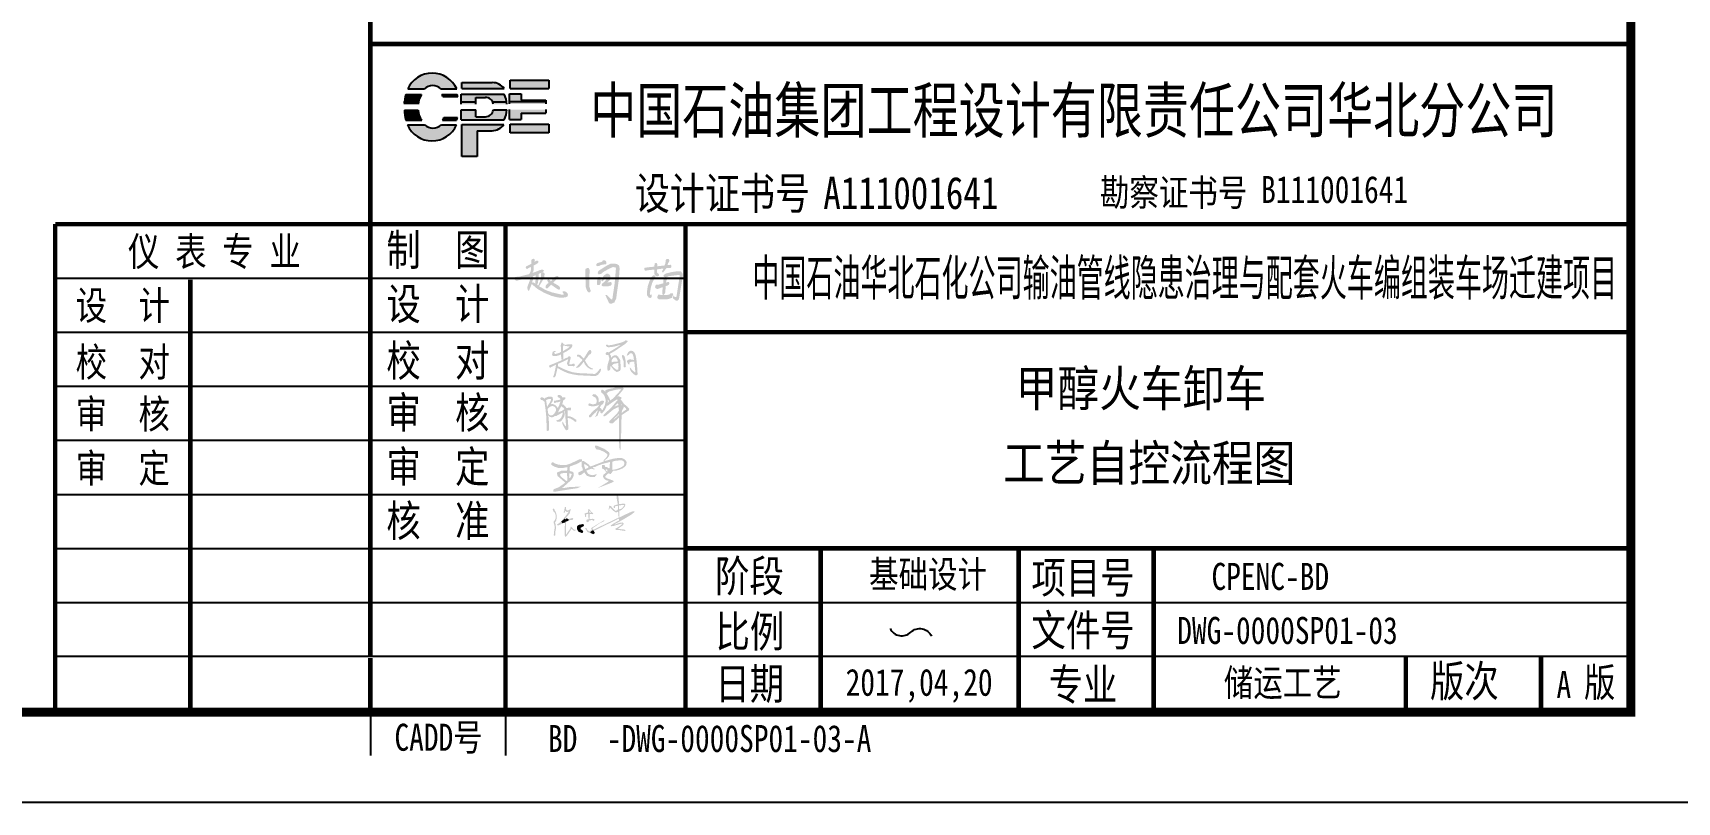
# Model space of a CAD drawing. Header units: millimetres. Extents: x 36820 to 41163, y -3485 to -2358.
# Drawn here: x 39245.6 to 39428.2, y -3068.8 to -2983.4 of the extents above; entities that cross this region are included whole.
import ezdxf
from ezdxf.enums import TextEntityAlignment as Align

# ---------------------------------------------------------------- set-up
doc = ezdxf.new("R2010")
doc.units = ezdxf.units.MM
doc.header["$LTSCALE"] = 6
for name, color, linetype in [('a1', 7, 'Continuous'), ('bc', 7, 'Continuous'), ('BDWG', 7, 'Continuous'), ('PUB_TITLE', 4, 'Continuous')]:
    doc.layers.add(name, color=color, linetype=linetype)
doc.styles.add('HZTXT', font='', dxfattribs={"width": 0.8})
doc.styles.add('ST', font='')
doc.styles.get('HZTXT').set_extended_font_data('NSimSun')
doc.styles.get('ST').set_extended_font_data('SimSun')

msp = doc.modelspace()

# ---------------------------------------------------------------- hatches: boundary and pattern name
for points in [[(39291.032, -2990.251, -0.0549609), (39291.143, -2990.51), (39292.787, -2990.51, 0.0224894), (39292.71, -2990.251)], [(39291.255, -2992.799, -0.059964), (39291.113, -2993.095), (39292.667, -2993.095, 0.0258545), (39292.746, -2992.799)]]:
    msp.add_hatch(color=7).paths.add_polyline_path(points)
h = msp.add_hatch(color=256)
h.dxf.hatch_style = 1
h.paths.add_polyline_path([(39301.216, -3009.706), (39301.209, -3009.351), (39301.222, -3009.25), (39301.675, -3008.997), (39301.738, -3008.89), (39301.738, -3008.773), (39301.656, -3008.714), (39301.548, -3008.705), (39301.295, -3008.836), (39301.353, -3008.656), (39301.315, -3008.555), (39301.183, -3008.493), (39301.007, -3008.563), (39300.952, -3008.681), (39300.952, -3009.072), (39300.704, -3009.194), (39300.356, -3009.369), (39300.344, -3009.457), (39300.369, -3009.563), (39300.436, -3009.602), (39300.515, -3009.634), (39300.547, -3009.607), (39300.547, -3009.574), (39300.939, -3009.399), (39300.896, -3009.9), (39300.804, -3010.056), (39300.718, -3010.203), (39299.975, -3010.388), (39299.645, -3010.47), (39299.176, -3010.518), (39299.072, -3010.654), (39299.072, -3010.758), (39299.156, -3010.842), (39299.253, -3010.91), (39299.422, -3010.91), (39300.91, -3010.523), (39300.91, -3010.584), (39300.813, -3010.841), (39300.543, -3011.559), (39300.518, -3011.7), (39300.552, -3011.945), (39300.617, -3012.029), (39300.67, -3012.029), (39300.735, -3011.987), (39300.998, -3011.302), (39301.068, -3011.357), (39301.633, -3011.839), (39302.392, -3012.273), (39303.188, -3012.607), (39303.886, -3012.788), (39304.395, -3012.823), (39304.809, -3012.766), (39304.992, -3012.654), (39305.032, -3012.499), (39304.974, -3012.312), (39304.805, -3012.16), (39304.622, -3012.104), (39304.448, -3012.104), (39304.448, -3012.238), (39304.554, -3012.396), (39304.554, -3012.474), (39304.319, -3012.474), (39303.269, -3012.233), (39302.55, -3011.964), (39301.916, -3011.599), (39301.826, -3011.547), (39302.308, -3010.754), (39302.409, -3010.512), (39302.431, -3010.21), (39302.413, -3010.071), (39302.294, -3010.012), (39302.13, -3010.012), (39302.051, -3010.101), (39302.047, -3010.305), (39301.995, -3010.784), (39301.898, -3011.094), (39301.731, -3011.455), (39301.62, -3011.403), (39301.7, -3011.123), (39301.733, -3010.856), (39301.763, -3010.556), (39301.763, -3010.185), (39302.297, -3009.92), (39302.355, -3009.843), (39302.312, -3009.75), (39302.231, -3009.711), (39302.119, -3009.711), (39301.953, -3009.742), (39301.176, -3010.043), (39301.071, -3010.092), (39301.188, -3009.91)])
h.paths.add_polyline_path([(39301.428, -3010.337), (39301.428, -3010.846), (39301.391, -3011.253), (39301.213, -3011.134), (39301.136, -3011.122), (39301.025, -3011.136), (39301.219, -3010.624), (39301.188, -3010.52), (39301.103, -3010.462), (39301.16, -3010.43)], flags=16)
h.paths.add_polyline_path([(39303.755, -3010.771), (39303.834, -3010.753), (39303.916, -3010.738), (39303.991, -3010.648), (39303.991, -3010.533), (39303.942, -3010.43), (39303.787, -3010.412), (39303.66, -3010.46), (39303.485, -3010.565), (39303.14, -3010.996), (39303.035, -3010.885), (39302.948, -3010.818), (39302.878, -3010.747), (39302.801, -3010.769), (39302.74, -3010.89), (39302.785, -3011.039), (39302.879, -3011.165), (39302.614, -3011.393), (39302.536, -3011.57), (39302.536, -3011.703), (39302.638, -3011.785), (39302.715, -3011.785), (39302.795, -3011.749), (39302.884, -3011.657), (39303.148, -3011.37), (39303.86, -3011.865), (39304.007, -3011.936), (39304.141, -3011.869), (39304.149, -3011.686), (39304.007, -3011.504), (39303.397, -3011.145)], flags=17)
h.paths.add_polyline_path([(39307.427, -3009.719), (39307.364, -3009.569), (39307.258, -3009.508), (39307.131, -3009.545), (39307.003, -3009.601), (39306.951, -3009.729), (39306.999, -3011.64), (39307.157, -3012.052), (39307.308, -3012.213), (39307.458, -3012.213), (39307.566, -3012.081), (39307.568, -3012.005), (39307.507, -3011.906), (39307.405, -3011.593)])
h.paths.add_polyline_path([(39309.308, -3008.89), (39309.238, -3008.735), (39309.099, -3008.658), (39308.894, -3008.654), (39308.839, -3008.819), (39308.307, -3008.974), (39308.171, -3009.091), (39308.167, -3009.238), (39308.296, -3009.321), (39308.508, -3009.28), (39308.759, -3009.17), (39309.084, -3009.114), (39309.234, -3009.114), (39309.308, -3009.013)])
h.paths.add_polyline_path([(39309.696, -3009.548), (39310.034, -3009.415), (39310.307, -3009.457), (39310.358, -3009.57), (39310.213, -3011.251), (39309.957, -3012.978), (39309.862, -3013.017), (39309.747, -3012.925), (39309.367, -3012.52), (39309.184, -3012.52), (39309.59, -3013.41), (39309.721, -3013.495), (39309.858, -3013.495), (39310.189, -3013.338), (39310.382, -3012.924), (39310.684, -3010.782), (39310.768, -3009.563), (39310.702, -3009.239), (39310.49, -3009.095), (39310.194, -3009.021), (39309.787, -3009.021), (39309.283, -3009.289), (39308.451, -3009.82), (39308.359, -3009.964), (39308.335, -3010.093), (39308.418, -3010.205), (39308.564, -3010.205), (39308.728, -3010.155), (39308.956, -3009.959)])
h.paths.add_polyline_path([(39308.648, -3010.942), (39308.648, -3010.552), (39308.553, -3010.505), (39308.404, -3010.527), (39308.307, -3010.619), (39308.257, -3011.035), (39308.242, -3011.281), (39308.293, -3011.414), (39308.417, -3011.417), (39308.555, -3011.394), (39308.647, -3011.217), (39308.657, -3011.104), (39308.664, -3011.037), (39308.73, -3010.957), (39308.715, -3010.954)])
h.paths.add_polyline_path([(39309.738, -3010.432), (39309.67, -3010.278), (39309.499, -3010.157), (39309.312, -3010.157), (39309.136, -3010.273), (39308.985, -3010.391), (39308.819, -3010.697), (39308.77, -3010.787), (39308.762, -3010.893), (39308.73, -3010.957), (39308.898, -3010.989), (39309.282, -3010.558), (39309.402, -3010.532), (39309.419, -3010.61), (39309.389, -3010.669), (39309.076, -3011.064), (39308.856, -3011.224), (39308.79, -3011.328), (39308.79, -3011.477), (39308.894, -3011.548), (39309.098, -3011.548), (39309.527, -3011.548), (39309.802, -3011.46), (39309.89, -3011.323), (39309.89, -3011.158), (39309.818, -3011.086), (39309.697, -3011.086), (39309.384, -3011.141), (39309.626, -3010.911), (39309.738, -3010.804)], flags=17)
h.paths.add_polyline_path([(39316.466, -3009.497), (39316.512, -3009.384), (39316.512, -3009.239), (39316.416, -3009.148), (39316.344, -3009.181), (39316.082, -3009.181), (39316.154, -3008.986), (39316.256, -3008.826), (39316.291, -3008.67), (39316.215, -3008.537), (39315.96, -3008.537), (39315.878, -3008.69), (39315.852, -3009.006), (39315.746, -3009.241), (39314.94, -3009.333), (39314.94, -3009.068), (39314.848, -3008.955), (39314.766, -3008.955), (39314.673, -3009.016), (39314.603, -3009.375), (39313.956, -3009.437), (39313.515, -3009.509), (39313.513, -3009.692), (39313.597, -3009.826), (39313.706, -3009.826), (39313.779, -3009.784), (39314.615, -3009.692), (39314.621, -3009.748), (39314.621, -3010.173), (39314.724, -3010.342), (39314.881, -3010.448), (39315.011, -3010.448), (39315.117, -3010.381), (39315.149, -3010.243), (39315.09, -3010.161), (39314.968, -3010.086), (39314.917, -3010.001), (39314.912, -3009.669), (39315.645, -3009.576), (39315.476, -3009.896), (39315.53, -3010.012), (39315.589, -3010.016), (39315.666, -3009.92), (39315.799, -3009.753), (39315.976, -3009.532), (39316.371, -3009.532)])
h.paths.add_polyline_path([(39314.603, -3010.75), (39314.742, -3010.515), (39314.705, -3010.363), (39314.599, -3010.334), (39314.486, -3010.334), (39314.281, -3010.561), (39314.057, -3011.041), (39313.883, -3011.582), (39313.795, -3012.235), (39313.827, -3012.576), (39314.001, -3012.793), (39314.126, -3012.838), (39314.224, -3012.838), (39314.301, -3012.769), (39314.335, -3012.636), (39314.335, -3012.521), (39314.284, -3012.444), (39314.203, -3012.511), (39314.14, -3012.481), (39314.121, -3012.393), (39314.232, -3011.696), (39314.391, -3011.166)])
h.paths.add_polyline_path([(39316.24, -3011.367), (39316.287, -3011.229), (39316.256, -3011.098), (39316.165, -3011.059), (39315.919, -3011.149), (39315.951, -3010.932), (39316.018, -3010.841), (39315.984, -3010.77), (39315.88, -3010.706), (39315.658, -3010.736), (39315.614, -3010.954), (39315.614, -3011.22), (39315.127, -3011.356), (39314.843, -3011.356), (39314.758, -3011.451), (39314.703, -3011.631), (39314.753, -3011.748), (39314.911, -3011.841), (39315.019, -3011.841), (39315.176, -3011.784), (39315.558, -3011.643), (39315.506, -3012.131), (39315.518, -3012.4), (39315.575, -3012.523), (39315.473, -3012.523), (39315.276, -3012.498), (39315.047, -3012.498), (39314.974, -3012.662), (39314.974, -3012.872), (39315.139, -3013.009), (39315.578, -3013.009), (39316.067, -3012.995), (39316.477, -3012.874), (39316.599, -3012.82), (39316.634, -3012.634), (39316.677, -3012.542), (39316.678, -3012.636), (39316.682, -3012.882), (39317.009, -3013.141), (39317.193, -3013.141), (39317.358, -3012.97), (39317.774, -3010.491), (39317.785, -3010.2), (39317.595, -3009.911), (39317.183, -3009.878), (39316.571, -3009.972), (39315.926, -3010.128), (39315.687, -3010.263), (39315.625, -3010.408), (39315.722, -3010.512), (39315.872, -3010.56), (39316.022, -3010.519), (39316.186, -3010.429), (39317.325, -3010.29), (39317.424, -3010.311), (39317.439, -3010.405), (39317.083, -3012.7), (39317.002, -3012.731), (39316.788, -3012.701), (39316.692, -3012.513), (39316.723, -3012.436), (39316.685, -3012.335), (39316.532, -3012.335), (39316.394, -3012.346), (39316.268, -3012.479), (39316.007, -3012.511), (39315.66, -3012.52), (39315.688, -3012.474), (39315.75, -3012.402), (39315.848, -3012.197), (39315.878, -3011.534), (39315.963, -3011.506), (39316.105, -3011.462)])
h = msp.add_hatch(color=256)
h.dxf.hatch_style = 1
h.paths.add_polyline_path([(39304.409, -3017.808), (39304.31, -3017.82), (39304.227, -3018.108), (39304.254, -3018.498), (39304.265, -3018.823), (39304.076, -3018.934), (39303.856, -3019.012), (39303.709, -3019.051), (39303.609, -3019.078), (39303.546, -3019.044), (39303.527, -3018.913), (39303.527, -3018.868), (39303.551, -3018.842), (39303.653, -3018.794), (39303.692, -3018.776), (39303.707, -3018.756), (39303.65, -3018.738), (39303.568, -3018.736), (39303.512, -3018.743), (39303.332, -3018.83), (39303.266, -3019.106), (39303.31, -3019.239), (39303.459, -3019.304), (39303.7, -3019.302), (39304.058, -3019.207), (39304.271, -3019.114), (39304.28, -3019.615), (39304.307, -3019.678), (39304.373, -3019.688), (39304.407, -3019.688), (39304.494, -3019.652), (39304.51, -3019.601), (39304.501, -3019.494), (39304.501, -3018.974), (39304.922, -3018.749), (39305.271, -3018.514), (39305.482, -3018.285), (39305.524, -3018.054), (39305.468, -3017.998), (39305.043, -3017.998), (39304.816, -3018.054), (39304.744, -3018.054), (39304.612, -3018.015), (39304.524, -3017.943), (39304.481, -3017.844)])
h.paths.add_polyline_path([(39304.607, -3018.11), (39304.638, -3018.13), (39304.7, -3018.171), (39304.977, -3018.207), (39305.203, -3018.208), (39305.203, -3018.244), (39305.055, -3018.397), (39304.49, -3018.749), (39304.49, -3018.715), (39304.49, -3018.242), (39304.516, -3018.142), (39304.563, -3018.11)], flags=16)
h.paths.add_polyline_path([(39305.139, -3019.34), (39305.05, -3019.376), (39304.992, -3019.459), (39304.919, -3019.481), (39304.854, -3019.507), (39304.782, -3019.53), (39304.454, -3019.702), (39303.834, -3019.981), (39302.959, -3020.333), (39302.93, -3020.409), (39303.014, -3020.586), (39303.075, -3020.586), (39303.134, -3020.532), (39303.371, -3020.419), (39303.693, -3020.265), (39303.668, -3020.552), (39303.648, -3020.633), (39303.465, -3021.432), (39303.42, -3021.474), (39303.385, -3021.562), (39303.41, -3021.661), (39303.495, -3021.661), (39303.585, -3021.621), (39303.681, -3021.43), (39303.866, -3020.629), (39304.499, -3020.975), (39304.984, -3021.181), (39305.56, -3021.331), (39306.247, -3021.44), (39307.015, -3021.465), (39307.446, -3021.491), (39308.057, -3021.504), (39308.167, -3021.488), (39308.343, -3021.403), (39308.59, -3021.109), (39308.675, -3020.929), (39308.693, -3020.744), (39308.64, -3020.689), (39308.589, -3020.7), (39308.293, -3021.079), (39308.055, -3021.266), (39307.969, -3021.28), (39307.257, -3021.238), (39306.211, -3021.192), (39305.539, -3021.097), (39305.052, -3020.931), (39304.522, -3020.727), (39304.032, -3020.464), (39303.91, -3020.447), (39303.943, -3020.15), (39304.474, -3019.927), (39305.019, -3019.652), (39305.066, -3019.668), (39304.948, -3019.999), (39304.921, -3020.147), (39304.991, -3020.296), (39305.074, -3020.413), (39305.167, -3020.413), (39305.586, -3020.413), (39305.631, -3020.436), (39305.686, -3020.436), (39305.757, -3020.391), (39305.775, -3020.302), (39305.775, -3020.176), (39305.69, -3020.141), (39305.597, -3020.141), (39305.475, -3020.205), (39305.332, -3020.205), (39305.2, -3020.205), (39305.172, -3020.127), (39305.203, -3020.012), (39305.307, -3019.633), (39305.336, -3019.44), (39305.239, -3019.34)])
h.paths.add_polyline_path([(39307.417, -3018.64), (39307.321, -3018.703), (39306.788, -3019.566), (39306.527, -3019.313), (39306.396, -3019.183), (39306.167, -3019.127), (39306.085, -3019.127), (39306.041, -3019.174), (39306.037, -3019.281), (39306.1, -3019.378), (39306.135, -3019.39), (39306.171, -3019.366), (39306.235, -3019.369), (39306.649, -3019.737), (39306.037, -3020.446), (39305.936, -3020.501), (39305.909, -3020.556), (39306.002, -3020.601), (39306.225, -3020.553), (39306.631, -3020.135), (39306.776, -3019.926), (39306.923, -3020.244), (39307.209, -3020.562), (39307.515, -3020.745), (39307.57, -3020.77), (39307.794, -3020.77), (39307.817, -3020.731), (39307.76, -3020.659), (39307.641, -3020.636), (39307.405, -3020.497), (39307.233, -3020.304), (39307.026, -3019.983), (39306.926, -3019.767), (39307.209, -3019.4), (39307.38, -3019.15), (39307.538, -3019.077), (39307.637, -3018.93), (39307.637, -3018.752), (39307.535, -3018.64)])
h.paths.add_polyline_path([(39311.412, -3017.568), (39311.329, -3017.656), (39310.866, -3017.823), (39309.993, -3018.043), (39309.652, -3018.097), (39309.498, -3018.097), (39309.407, -3018.028), (39309.339, -3018.028), (39309.254, -3018.068), (39309.264, -3018.178), (39309.36, -3018.287), (39309.519, -3018.32), (39309.834, -3018.297), (39310.157, -3018.251), (39310.577, -3018.129), (39310.859, -3018.047), (39310.842, -3018.084), (39310.46, -3018.339), (39309.714, -3018.792), (39309.533, -3018.902), (39309.451, -3018.855), (39309.356, -3018.855), (39309.262, -3018.914), (39309.203, -3019.028), (39309.262, -3019.134), (39309.329, -3019.182), (39309.516, -3019.17), (39309.609, -3019.481), (39309.609, -3019.683), (39309.556, -3019.857), (39309.469, -3020.142), (39309.412, -3020.389), (39309.412, -3020.785), (39309.444, -3020.91), (39309.547, -3020.91), (39309.668, -3020.86), (39309.723, -3020.763), (39309.734, -3020.66), (39309.759, -3020.435), (39309.796, -3020.382), (39309.867, -3020.531), (39309.977, -3020.663), (39310.152, -3020.872), (39310.393, -3021.044), (39310.472, -3021.071), (39310.598, -3021.019), (39310.794, -3020.939), (39310.87, -3020.786), (39310.87, -3020.226), (39310.828, -3019.732), (39310.593, -3019.358), (39310.405, -3019.214), (39310.207, -3019.214), (39309.972, -3019.313), (39309.812, -3019.477), (39309.812, -3019.309), (39309.763, -3019.201), (39309.676, -3019.055), (39309.71, -3019.034), (39310.25, -3018.725), (39310.749, -3018.384), (39311.432, -3017.919), (39311.643, -3017.695), (39311.648, -3017.62), (39311.52, -3017.568)])
h.paths.add_polyline_path([(39310.323, -3019.44), (39310.417, -3019.533), (39310.52, -3019.687), (39310.564, -3019.84), (39310.564, -3019.911), (39310.248, -3019.911), (39310.112, -3019.927), (39309.994, -3019.962), (39309.871, -3020), (39309.875, -3019.793), (39309.922, -3019.694), (39310.082, -3019.491), (39310.252, -3019.44)], flags=16)
h.paths.add_polyline_path([(39310.621, -3020.053), (39310.646, -3020.446), (39310.616, -3020.787), (39310.584, -3020.811), (39310.465, -3020.811), (39310.366, -3020.795), (39310.066, -3020.525), (39309.941, -3020.381), (39309.918, -3020.293), (39310.012, -3020.269), (39310.093, -3020.177), (39310.226, -3020.139), (39310.416, -3020.111)], flags=16)
h.paths.add_polyline_path([(39311.119, -3019.177), (39311.052, -3019.197), (39311.009, -3019.328), (39311.132, -3019.67), (39311.199, -3019.853), (39311.225, -3020.247), (39311.201, -3020.457), (39311.241, -3020.521), (39311.289, -3020.548), (39311.377, -3020.548), (39311.438, -3020.5), (39311.459, -3020.436), (39311.438, -3019.878), (39311.401, -3019.626), (39311.302, -3019.312), (39311.209, -3019.211)], flags=17)
h.paths.add_polyline_path([(39312.05, -3018.696), (39311.93, -3018.721), (39311.719, -3018.862), (39311.622, -3019.088), (39311.554, -3019.183), (39311.572, -3019.225), (39311.626, -3019.242), (39311.742, -3019.173), (39311.83, -3019.121), (39311.859, -3019.052), (39311.915, -3019.002), (39312.032, -3018.973), (39312.142, -3019), (39312.225, -3019.094), (39312.31, -3019.379), (39312.367, -3019.754), (39312.239, -3019.702), (39312.044, -3019.679), (39311.905, -3019.663), (39311.788, -3019.692), (39311.663, -3019.762), (39311.578, -3019.871), (39311.615, -3019.987), (39311.724, -3020.189), (39311.782, -3020.234), (39311.837, -3020.234), (39311.866, -3020.209), (39311.867, -3020.16), (39311.826, -3020.055), (39311.847, -3020.023), (39312.088, -3019.926), (39312.388, -3019.926), (39312.491, -3020.804), (39312.509, -3021.129), (39312.248, -3020.928), (39312.058, -3020.723), (39311.953, -3020.582), (39311.908, -3020.582), (39311.893, -3020.611), (39311.921, -3020.764), (39312.028, -3021.008), (39312.266, -3021.253), (39312.527, -3021.44), (39312.628, -3021.44), (39312.735, -3021.37), (39312.762, -3021.276), (39312.723, -3020.635), (39312.628, -3019.604), (39312.527, -3019.146), (39312.379, -3018.86), (39312.241, -3018.755)])
h = msp.add_hatch(color=256)
h.dxf.hatch_style = 1
h.paths.add_polyline_path([(39304.362, -3025.606), (39304.459, -3025.554), (39304.459, -3025.679), (39304.395, -3025.846), (39304.297, -3026.098), (39304.131, -3026.3), (39303.846, -3026.422), (39303.725, -3026.422), (39303.725, -3026.495), (39303.806, -3026.572), (39304.005, -3026.572), (39304.188, -3026.572), (39304.305, -3026.475), (39304.46, -3026.28), (39304.614, -3026.02), (39304.675, -3025.777), (39304.652, -3025.595), (39304.605, -3025.508), (39304.584, -3025.47), (39304.629, -3025.446), (39304.691, -3025.413), (39304.711, -3025.558), (39304.738, -3025.934), (39304.766, -3026.388), (39304.805, -3026.868), (39304.804, -3027.1), (39304.792, -3027.116), (39304.774, -3027.104), (39304.717, -3027.023), (39304.632, -3026.903), (39304.527, -3026.754), (39304.478, -3026.619), (39304.43, -3026.572), (39304.413, -3026.583), (39304.395, -3026.671), (39304.418, -3026.843), (39304.48, -3027), (39304.603, -3027.208), (39304.701, -3027.373), (39304.775, -3027.498), (39304.879, -3027.54), (39304.958, -3027.512), (39305.055, -3027.44), (39305.077, -3027.319), (39305.074, -3027.181), (39305.053, -3026.907), (39305.027, -3026.555), (39304.999, -3026.171), (39305.013, -3026.169), (39305.073, -3026.169), (39305.204, -3026.208), (39305.339, -3026.248), (39305.448, -3026.321), (39305.574, -3026.404), (39305.699, -3026.488), (39305.756, -3026.559), (39305.827, -3026.604), (39305.935, -3026.577), (39305.978, -3026.494), (39305.978, -3026.391), (39305.887, -3026.332), (39305.738, -3026.234), (39305.523, -3026.094), (39305.374, -3026.041), (39305.249, -3025.996), (39305.09, -3025.981), (39304.993, -3025.981), (39304.992, -3025.946), (39304.992, -3025.851), (39304.992, -3025.665), (39304.987, -3025.5), (39304.987, -3025.439), (39304.969, -3025.36), (39304.989, -3025.345), (39305.019, -3025.337), (39305.066, -3025.335), (39305.161, -3025.335), (39305.221, -3025.335), (39305.273, -3025.348), (39305.321, -3025.327), (39305.344, -3025.275), (39305.379, -3025.193), (39305.379, -3025.092), (39305.357, -3025.027), (39305.27, -3025.027), (39305.149, -3025.027), (39305.028, -3025.049), (39304.876, -3025.076), (39304.85, -3025.041), (39304.804, -3024.981), (39304.692, -3024.832), (39304.561, -3024.716), (39304.466, -3024.653), (39304.358, -3024.68), (39304.398, -3024.608), (39304.467, -3024.414), (39304.488, -3024.331), (39304.511, -3024.246), (39304.511, -3024.185), (39304.558, -3024.168), (39304.638, -3024.14), (39304.701, -3024.099), (39304.742, -3024.028), (39304.742, -3023.969), (39304.742, -3023.917), (39304.703, -3023.878), (39304.601, -3023.878), (39304.518, -3023.878), (39304.458, -3023.898), (39304.415, -3023.913), (39304.404, -3023.88), (39304.389, -3023.837), (39304.368, -3023.777), (39304.3, -3023.725), (39304.216, -3023.66), (39304.127, -3023.612), (39304.029, -3023.612), (39303.934, -3023.629), (39303.869, -3023.688), (39303.869, -3023.763), (39303.894, -3023.837), (39303.966, -3023.88), (39304.057, -3023.935), (39304.091, -3023.969), (39304.136, -3023.993), (39304.181, -3024.04), (39304.203, -3024.088), (39304.174, -3024.117), (39304.106, -3024.15), (39303.991, -3024.172), (39303.886, -3024.193), (39303.674, -3024.235), (39303.6, -3024.254), (39303.539, -3024.248), (39303.504, -3024.245), (39303.479, -3024.259), (39303.475, -3024.278), (39303.475, -3024.301), (39303.475, -3024.33), (39303.468, -3024.355), (39303.476, -3024.413), (39303.513, -3024.482), (39303.558, -3024.508), (39303.597, -3024.5), (39303.632, -3024.477), (39303.694, -3024.453), (39303.784, -3024.44), (39303.882, -3024.423), (39303.993, -3024.414), (39304.097, -3024.364), (39304.159, -3024.335), (39304.191, -3024.347), (39304.165, -3024.416), (39304.123, -3024.531), (39304.096, -3024.642), (39304.065, -3024.733), (39304.013, -3024.839), (39303.971, -3024.944), (39303.922, -3025.023), (39303.879, -3025.093), (39303.879, -3025.066), (39303.851, -3024.993), (39303.792, -3024.899), (39303.715, -3024.821), (39303.591, -3024.735), (39303.449, -3024.67), (39303.335, -3024.63), (39303.226, -3024.63), (39303.133, -3024.644), (39303.148, -3024.617), (39303.197, -3024.529), (39303.253, -3024.426), (39303.312, -3024.319), (39303.355, -3024.219), (39303.355, -3024.127), (39303.355, -3024.044), (39303.339, -3023.988), (39303.332, -3023.926), (39303.305, -3023.872), (39303.283, -3023.83), (39303.216, -3023.825), (39303.131, -3023.818), (39303.039, -3023.81), (39302.908, -3023.799), (39302.791, -3023.829), (39302.63, -3023.892), (39302.538, -3023.933), (39302.486, -3023.981), (39302.43, -3024.017), (39302.389, -3024.044), (39302.374, -3024.03), (39302.354, -3023.971), (39302.263, -3023.926), (39302.166, -3023.877), (39302.043, -3023.899), (39301.955, -3023.99), (39301.998, -3024.133), (39302.07, -3024.193), (39302.166, -3024.178), (39302.262, -3024.247), (39302.418, -3024.359), (39302.535, -3025.174), (39302.611, -3025.93), (39302.644, -3026.589), (39302.66, -3027.423), (39302.66, -3027.561), (39302.754, -3027.617), (39302.848, -3027.617), (39302.93, -3027.473), (39302.93, -3027.323), (39302.923, -3026.686), (39302.878, -3026.189), (39302.856, -3025.896), (39302.874, -3025.897), (39302.931, -3025.973), (39303.019, -3026.039), (39303.152, -3026.083), (39303.294, -3026.1), (39303.445, -3026.048), (39303.599, -3025.929), (39303.619, -3025.96), (39303.711, -3025.96), (39303.85, -3025.885), (39304.085, -3025.757)])
h.paths.add_polyline_path([(39302.702, -3024.926), (39302.675, -3024.702), (39302.643, -3024.447), (39302.628, -3024.291), (39302.571, -3024.222), (39302.687, -3024.14), (39302.86, -3024.084), (39303.041, -3024.057), (39303.142, -3024.067), (39303.161, -3024.155), (39303.091, -3024.301), (39303.023, -3024.448), (39302.898, -3024.63), (39302.758, -3024.867), (39302.736, -3024.905)], flags=16)
h.paths.add_polyline_path([(39303.911, -3025.557), (39303.966, -3025.453), (39304.095, -3025.214), (39304.213, -3024.994), (39304.291, -3024.849), (39304.327, -3024.911), (39304.417, -3024.969), (39304.547, -3025.052), (39304.641, -3025.197), (39304.569, -3025.244), (39304.345, -3025.39), (39304.065, -3025.498)], flags=16)
h.paths.add_polyline_path([(39303.678, -3025.437), (39303.711, -3025.248), (39303.662, -3025.074), (39303.552, -3024.938), (39303.435, -3024.878), (39303.298, -3024.848), (39303.144, -3024.876), (39303.031, -3024.932), (39302.907, -3025.034), (39302.772, -3025.175), (39302.772, -3025.273), (39302.802, -3025.456), (39302.823, -3025.584), (39302.867, -3025.728), (39302.935, -3025.812), (39303.066, -3025.87), (39303.198, -3025.896), (39303.336, -3025.845), (39303.475, -3025.721), (39303.577, -3025.593)], flags=16)
h.paths.add_polyline_path([(39308.435, -3024.038), (39308.374, -3023.847), (39308.258, -3023.697), (39308.06, -3023.54), (39307.862, -3023.526), (39307.752, -3023.608), (39307.733, -3023.713), (39307.857, -3023.79), (39308.041, -3023.885), (39308.178, -3024.03), (39308.228, -3024.246), (39308.197, -3024.455), (39308.147, -3024.578), (39307.911, -3024.64), (39307.71, -3024.64), (39307.579, -3024.609), (39307.475, -3024.543), (39307.347, -3024.594), (39307.281, -3024.729), (39307.359, -3024.814), (39307.509, -3024.852), (39307.784, -3024.887), (39308.123, -3024.848), (39308.386, -3024.76), (39308.507, -3024.706), (39308.393, -3024.89), (39308.253, -3025.048), (39307.826, -3025.39), (39307.469, -3025.793), (39307.358, -3025.919), (39307.385, -3026.072), (39307.442, -3026.104), (39307.512, -3026.104), (39307.643, -3026.02), (39307.819, -3025.814), (39308.071, -3025.583), (39308.272, -3025.369), (39308.366, -3025.324), (39308.294, -3025.471), (39308.197, -3025.718), (39308.153, -3025.889), (39308.023, -3026.017), (39308.076, -3026.017), (39308.179, -3026.006), (39308.333, -3025.9), (39308.397, -3025.692), (39308.477, -3025.505), (39308.571, -3025.39), (39308.604, -3025.379), (39308.624, -3025.407), (39308.62, -3025.539), (39308.653, -3025.602), (39308.716, -3025.661), (39308.797, -3025.675), (39309, -3025.458), (39309.166, -3025.218), (39309.313, -3024.887), (39309.35, -3024.795), (39309.359, -3024.762), (39309.379, -3024.816), (39309.415, -3024.825), (39309.49, -3024.785), (39309.822, -3024.523), (39310.271, -3024.234), (39310.466, -3024.109), (39310.513, -3024.118), (39310.543, -3024.184), (39310.364, -3024.393), (39309.846, -3025.014), (39308.999, -3025.814), (39308.965, -3025.94), (39309.037, -3026.002), (39309.279, -3025.888), (39310.066, -3025.23), (39310.611, -3024.966), (39310.676, -3024.983), (39310.676, -3025.234), (39310.697, -3025.349), (39310.437, -3025.73), (39309.877, -3026.274), (39309.625, -3026.518), (39309.625, -3026.696), (39309.763, -3026.761), (39310.006, -3026.761), (39310.388, -3026.412), (39310.713, -3026.114), (39310.702, -3027.366), (39310.702, -3028.768), (39310.764, -3029.655), (39310.776, -3029.678), (39310.887, -3029.678), (39310.887, -3029.415), (39310.882, -3028.785), (39310.959, -3027.55), (39310.981, -3025.96), (39310.992, -3025.851), (39311.585, -3025.461), (39311.811, -3025.323), (39311.838, -3025.164), (39311.637, -3024.927), (39311.25, -3024.603), (39311.022, -3024.278), (39310.87, -3024.12), (39311.001, -3023.954), (39310.932, -3023.857), (39310.773, -3023.816), (39310.711, -3023.781), (39310.6, -3023.74), (39310.51, -3023.809), (39311.181, -3023.008), (39311.208, -3022.842), (39311.084, -3022.738), (39310.773, -3022.725), (39310.31, -3022.766), (39310.034, -3022.863), (39309.599, -3022.946), (39309.246, -3023.056), (39309.198, -3023.114), (39309.198, -3023.27), (39309.032, -3023.111), (39308.839, -3023.028), (39308.742, -3023.063), (39308.707, -3023.194), (39308.742, -3023.353), (39308.935, -3023.498), (39309.08, -3023.698), (39309.191, -3024.023), (39309.221, -3024.274), (39309.133, -3024.727), (39309.022, -3024.981), (39308.845, -3025.312), (39308.735, -3025.18), (39308.651, -3025.065), (39308.559, -3025.038), (39308.647, -3024.87), (39308.715, -3024.768), (39308.961, -3024.577), (39308.961, -3024.475), (39309.036, -3024.441), (39309.036, -3024.297), (39308.92, -3024.243), (39308.776, -3024.249), (39308.578, -3024.345), (39308.428, -3024.475), (39308.456, -3024.256)])
h.paths.add_polyline_path([(39309.438, -3024.127), (39309.564, -3024.249), (39309.564, -3024.333), (39309.51, -3024.422), (39309.426, -3024.476), (39309.459, -3024.354), (39309.459, -3024.237)], flags=16)
h.paths.add_polyline_path([(39309.295, -3023.428), (39309.402, -3023.432), (39309.432, -3023.398), (39309.416, -3023.34), (39309.591, -3023.236), (39309.957, -3023.141), (39310.357, -3023.038), (39310.723, -3022.98), (39310.918, -3023.003), (39310.921, -3023.043), (39310.463, -3023.545), (39310.061, -3023.986), (39309.724, -3024.234), (39309.717, -3024.199), (39309.614, -3023.948), (39309.45, -3023.644)], flags=16)
h.paths.add_polyline_path([(39310.224, -3024.906), (39310.369, -3024.695), (39310.567, -3024.537), (39310.642, -3024.72), (39310.629, -3024.783), (39310.514, -3024.783)], flags=16)
h.paths.add_polyline_path([(39310.955, -3024.624), (39311.019, -3024.694), (39311.043, -3024.761), (39311.043, -3024.809), (39311.007, -3024.769), (39310.958, -3024.714)], flags=16)
h.paths.add_polyline_path([(39310.172, -3026.232), (39310.288, -3026.127), (39310.507, -3025.929), (39310.658, -3025.758), (39310.691, -3025.788), (39310.688, -3025.83), (39310.633, -3025.911), (39310.437, -3026.079), (39310.142, -3026.332), (39310.087, -3026.332)], flags=16)
h.paths.add_polyline_path([(39311.056, -3025.322), (39311.148, -3025.16), (39311.223, -3025.03), (39311.216, -3024.921), (39311.323, -3024.966), (39311.367, -3025.012), (39311.45, -3025.098), (39311.51, -3025.19), (39311.51, -3025.243), (39311.453, -3025.28), (39311.231, -3025.423), (39311.042, -3025.586), (39310.992, -3025.586), (39310.992, -3025.496), (39311.014, -3025.459)], flags=16)
h = msp.add_hatch(color=7)
h.paths.add_polyline_path([(39305.209, -3031.628), (39305.292, -3031.541), (39305.699, -3031.391), (39306.077, -3031.252), (39306.536, -3030.983), (39306.536, -3031.048), (39306.536, -3031.287), (39306.536, -3031.577), (39306.627, -3031.689), (39306.693, -3031.971), (39306.182, -3032.218), (39306.182, -3032.322), (39306.182, -3032.448), (39306.329, -3032.544), (39306.517, -3032.464), (39306.841, -3032.214), (39306.918, -3032.314), (39307.135, -3032.595), (39307.485, -3032.714), (39307.863, -3032.714), (39308.009, -3032.714), (39308.129, -3032.569), (39308.272, -3032.395), (39308.084, -3032.448), (39307.803, -3032.526), (39307.502, -3032.474), (39307.257, -3032.348), (39307.12, -3032.142), (39307.072, -3032.024), (39307.604, -3031.807), (39307.88, -3031.876), (39308.007, -3031.876), (39308.007, -3031.807), (39307.768, -3031.729), (39307.842, -3031.633), (39308.024, -3031.633), (39308.294, -3031.477), (39308.903, -3031.26), (39309.712, -3031.056), (39309.712, -3031.144), (39309.666, -3031.361), (39309.666, -3031.507), (39309.666, -3031.681), (39309.621, -3031.777), (39309.491, -3031.716), (39309.344, -3031.62), (39309.183, -3031.62), (39309.127, -3031.469), (39309.078, -3031.383), (39308.99, -3031.383), (39308.819, -3031.383), (39308.819, -3031.482), (39308.819, -3031.633), (39308.819, -3031.755), (39308.91, -3031.855), (39309.001, -3031.855), (39309.053, -3031.907), (39309.298, -3032.205), (39309.218, -3032.271), (39308.966, -3032.478), (39308.913, -3032.686), (39309.018, -3032.885), (39309.257, -3033.081), (39309.544, -3033.145), (39309.495, -3033.25), (39308.332, -3033.96), (39309.903, -3033.348), (39310.121, -3033.228), (39310.063, -3033.123), (39309.897, -3033.064), (39309.404, -3032.89), (39309.172, -3032.759), (39309.172, -3032.642), (39309.292, -3032.519), (39309.481, -3032.325), (39309.78, -3032.392), (39309.873, -3032.266), (39310.058, -3032.012), (39310.391, -3032.012), (39310.776, -3031.908), (39311.13, -3031.747), (39311.382, -3031.548), (39311.497, -3031.404), (39311.546, -3031.119), (39311.483, -3030.93), (39311.298, -3030.757), (39311.025, -3030.622), (39310.804, -3030.622), (39310.552, -3030.622), (39310.024, -3030.702), (39309.519, -3030.841), (39309.123, -3030.95), (39309.123, -3030.871), (39309.397, -3030.637), (39309.579, -3030.409), (39309.656, -3030.18), (39309.593, -3029.981), (39309.47, -3029.892), (39309.076, -3029.607), (39308.493, -3029.353), (39308.231, -3029.239), (39308.038, -3029.239), (39308.038, -3029.393), (39308.15, -3029.643), (39308.549, -3029.718), (39309.008, -3029.912), (39309.397, -3030.18), (39309.397, -3030.359), (39309.295, -3030.548), (39308.97, -3030.874), (39309.022, -3030.97), (39308.892, -3031.04), (39307.604, -3031.535), (39307.486, -3031.535), (39307.408, -3031.439), (39307.304, -3031.311), (39306.949, -3031.066), (39306.781, -3030.95), (39306.662, -3030.95), (39306.602, -3031), (39306.602, -3030.914), (39306.602, -3030.808), (39306.532, -3030.749), (39306.329, -3030.749), (39306.179, -3030.821), (39305.394, -3031.199), (39304.859, -3031.389), (39304.614, -3031.389), (39304.243, -3031.389), (39303.927, -3031.345), (39303.574, -3031.217), (39303.388, -3031.106), (39303.29, -3031.085), (39303.196, -3031.186), (39303.196, -3031.379), (39303.479, -3031.553), (39303.966, -3031.722), (39304.474, -3031.722), (39304.911, -3031.638), (39304.985, -3031.648), (39304.932, -3032.03), (39304.6, -3032.03), (39304.292, -3032.03), (39303.819, -3032.229), (39303.819, -3032.382), (39303.875, -3032.615), (39304.705, -3033.331), (39304.705, -3033.379), (39304.011, -3033.864), (39303.486, -3034.063), (39303.406, -3034.146), (39303.406, -3034.345), (39303.672, -3034.345), (39304.778, -3034.166), (39305.31, -3034.08), (39306.028, -3033.975), (39306.504, -3033.785), (39305.181, -3033.846), (39304.516, -3033.962), (39304.288, -3033.962), (39304.512, -3033.848), (39304.925, -3033.477), (39305.436, -3033.018), (39305.601, -3032.763), (39305.675, -3032.503), (39305.675, -3032.294), (39305.528, -3032.131), (39305.321, -3032.088), (39305.209, -3031.992)])
h.paths.add_polyline_path([(39304.906, -3032.275), (39304.915, -3032.357), (39304.969, -3032.86), (39304.969, -3033.091), (39304.887, -3033.194), (39304.757, -3033.091), (39304.439, -3032.837), (39304.141, -3032.534), (39304.194, -3032.405), (39304.285, -3032.332), (39304.6, -3032.275)], flags=16)
h.paths.add_polyline_path([(39305.195, -3032.327), (39305.275, -3032.327), (39305.44, -3032.39), (39305.44, -3032.473), (39305.38, -3032.607), (39305.303, -3032.779), (39305.195, -3032.855)], flags=16)
h.paths.add_polyline_path([(39306.82, -3031.411), (39306.868, -3031.269), (39306.928, -3031.308), (39307.303, -3031.553), (39307.303, -3031.626), (39307.257, -3031.712), (39306.956, -3031.852)], flags=16)
h.paths.add_polyline_path([(39309.197, -3031.943), (39309.329, -3031.858), (39309.393, -3031.924), (39309.393, -3032.07), (39309.393, -3032.146)], flags=16)
h.paths.add_polyline_path([(39309.971, -3031.018), (39310.268, -3030.934), (39310.79, -3030.874), (39310.972, -3030.874), (39311.182, -3030.94), (39311.277, -3031.101), (39311.277, -3031.298), (39311.214, -3031.471), (39310.927, -3031.661), (39310.37, -3031.87), (39309.971, -3031.936)], flags=16)
h = msp.add_hatch(color=256)
h.paths.add_polyline_path([(39303.526, -3037.571), (39303.427, -3037.662), (39303.452, -3037.824), (39303.534, -3038.103), (39303.558, -3038.371), (39303.494, -3038.749), (39303.452, -3039.173), (39303.49, -3039.247), (39303.567, -3039.251), (39303.639, -3039.179), (39303.637, -3038.852), (39303.66, -3038.564), (39303.709, -3038.469), (39303.669, -3038.065), (39303.628, -3037.85), (39303.611, -3037.805), (39303.597, -3037.755), (39303.624, -3037.706), (39303.711, -3037.616), (39303.724, -3037.543), (39303.781, -3037.265), (39303.774, -3036.998), (39303.708, -3036.706), (39303.568, -3036.438), (39303.484, -3036.265), (39303.357, -3036.222), (39303.345, -3036.373), (39303.481, -3036.633), (39303.561, -3036.645), (39303.649, -3036.926), (39303.656, -3037.35)])
h.paths.add_polyline_path([(39305.114, -3037.391), (39304.929, -3037.382), (39304.707, -3037.386), (39305.209, -3036.777), (39305.332, -3036.355), (39305.278, -3036.294), (39305.185, -3036.355), (39305.117, -3036.406), (39304.928, -3036.45), (39304.831, -3036.329), (39304.826, -3036.083), (39304.763, -3036.062), (39304.717, -3036.065), (39304.676, -3036.1), (39304.645, -3036.295), (39304.631, -3036.402), (39304.62, -3036.486), (39304.565, -3036.571), (39304.54, -3036.704), (39304.647, -3036.702), (39304.703, -3036.594), (39304.721, -3036.507), (39304.769, -3036.486), (39304.807, -3036.548), (39304.868, -3036.589), (39304.948, -3036.612), (39305, -3036.59), (39305.093, -3036.558), (39305.093, -3036.614), (39304.775, -3037.057), (39304.304, -3037.626), (39304.016, -3037.876), (39303.847, -3037.973), (39303.824, -3038.027), (39303.859, -3038.101), (39303.935, -3038.113), (39304.191, -3037.989), (39304.669, -3037.746), (39304.686, -3037.832), (39304.673, -3039.176), (39304.704, -3039.354), (39304.762, -3039.357), (39304.905, -3039.248), (39305.198, -3038.837), (39305.407, -3038.493), (39305.454, -3038.509), (39305.623, -3038.647), (39305.758, -3038.706), (39305.872, -3038.66), (39305.893, -3038.601), (39305.835, -3038.574), (39305.74, -3038.578), (39305.616, -3038.494), (39305.512, -3038.354), (39305.399, -3038.245), (39305.332, -3038.258), (39305.286, -3038.467), (39305.157, -3038.644), (39304.885, -3039.029), (39304.796, -3039.182), (39304.807, -3039.007), (39304.811, -3037.68), (39305.12, -3037.53), (39305.34, -3037.512), (39305.532, -3037.487), (39305.623, -3037.316), (39305.488, -3037.277), (39305.36, -3037.319)])
h.paths.add_polyline_path([(39305.003, -3037.472), (39304.822, -3037.564), (39304.83, -3037.432), (39304.885, -3037.433)], flags=16)
h.paths.add_polyline_path([(39304.684, -3037.474), (39304.687, -3037.649), (39304.577, -3037.661), (39304.416, -3037.753), (39304.397, -3037.694), (39304.649, -3037.473)], flags=16)
h.paths.add_polyline_path([(39307.441, -3036.817), (39307.485, -3036.819), (39307.623, -3036.817), (39307.774, -3036.857), (39307.839, -3036.825), (39307.803, -3036.742), (39307.663, -3036.624), (39307.428, -3036.348), (39307.382, -3036.259), (39307.283, -3036.265), (39307.267, -3036.647), (39307.239, -3036.688), (39307.142, -3036.686), (39306.887, -3036.781), (39306.912, -3036.982), (39306.936, -3037.159), (39306.994, -3037.184), (39307.02, -3037.134), (39307.053, -3037.089), (39307.057, -3037.046), (39307.051, -3036.994), (39307.04, -3036.946), (39307.063, -3036.868), (39307.145, -3036.839), (39307.277, -3036.827), (39307.29, -3036.891), (39307.3, -3037.171), (39307.335, -3037.421), (39307.216, -3037.426), (39307.133, -3037.466), (39307.066, -3037.562), (39307.07, -3037.649), (39307.177, -3037.75), (39307.307, -3037.702), (39307.39, -3037.555), (39307.482, -3037.53), (39307.804, -3037.495), (39307.847, -3037.522), (39307.777, -3037.558), (39307.761, -3037.606), (39307.835, -3037.616), (39307.877, -3037.601), (39307.927, -3037.575), (39307.95, -3037.53), (39307.978, -3037.464), (39307.97, -3037.408), (39307.895, -3037.38), (39307.734, -3037.368), (39307.537, -3037.376), (39307.419, -3037.36), (39307.428, -3036.972)])
h.paths.add_polyline_path([(39307.394, -3036.68), (39307.425, -3036.489), (39307.455, -3036.484), (39307.599, -3036.653), (39307.583, -3036.689)], flags=16)
h.paths.add_polyline_path([(39306.635, -3038.151), (39306.669, -3038.045), (39306.48, -3038.084), (39306.345, -3038.112), (39306.154, -3038.22), (39306.146, -3038.494), (39306.317, -3038.747), (39306.578, -3038.843), (39306.622, -3038.763), (39306.446, -3038.68), (39306.32, -3038.541), (39306.296, -3038.337)])
h.paths.add_polyline_path([(39307.298, -3038.691), (39307.137, -3038.534), (39307.107, -3038.397), (39306.937, -3038.405), (39307.199, -3038.839), (39307.853, -3039.098), (39308.017, -3039.022), (39307.935, -3038.78), (39307.917, -3038.701), (39310.427, -3037.466), (39310.629, -3037.378), (39310.671, -3037.351), (39310.707, -3037.555), (39310.516, -3037.641), (39309.91, -3038.008), (39309.773, -3038.112), (39309.845, -3038.195), (39310.069, -3038.167), (39310.741, -3037.963), (39310.974, -3037.896), (39311.052, -3037.912), (39311.059, -3037.958), (39310.845, -3038.135), (39310.5, -3038.361), (39310.324, -3038.437), (39310.298, -3038.505), (39310.364, -3038.603), (39310.73, -3038.614), (39311.035, -3038.666), (39311.25, -3038.696), (39311.387, -3038.714), (39311.427, -3038.641), (39311.342, -3038.572), (39311.072, -3038.53), (39310.734, -3038.507), (39310.601, -3038.474), (39310.666, -3038.407), (39311.163, -3038.06), (39311.209, -3037.892), (39311.149, -3037.798), (39311.107, -3037.774), (39310.83, -3037.789), (39310.363, -3037.962), (39310.246, -3037.979), (39310.215, -3037.929), (39310.306, -3037.921), (39311.272, -3037.382), (39312.063, -3036.905), (39312.433, -3036.602), (39312.403, -3036.52), (39312.128, -3036.563), (39311.271, -3036.95), (39310.745, -3037.208), (39310.732, -3036.485), (39310.989, -3036.387), (39311.333, -3036.031), (39311.421, -3035.775), (39311.269, -3035.677), (39311.121, -3035.693), (39310.748, -3035.729), (39310.695, -3035.708), (39310.666, -3035.13), (39310.6, -3034.821), (39310.546, -3034.786), (39310.442, -3034.781), (39310.425, -3034.845), (39310.461, -3035.201), (39310.544, -3035.661), (39310.561, -3035.775), (39310.226, -3035.871), (39310.14, -3035.926), (39310.092, -3035.955), (39310.105, -3036.108), (39310.135, -3036.153), (39310.25, -3036.157), (39310.248, -3036.008), (39310.416, -3035.932), (39310.498, -3035.93), (39310.588, -3035.922), (39310.566, -3036.39), (39310.438, -3036.449), (39310.334, -3036.479), (39310.291, -3036.485), (39310.078, -3036.278), (39309.805, -3035.968), (39309.626, -3035.906), (39309.584, -3036.101), (39309.569, -3036.195), (39309.552, -3036.283), (39309.552, -3036.382), (39309.637, -3036.252), (39309.697, -3036.093), (39310.015, -3036.419), (39310.161, -3036.546), (39310.231, -3036.57), (39310.254, -3036.617), (39310.408, -3036.665), (39310.598, -3036.565), (39310.659, -3037.235), (39307.859, -3038.576), (39307.781, -3038.503), (39307.761, -3038.416), (39308.499, -3037.904), (39309.066, -3037.606), (39309.065, -3037.551), (39309.006, -3037.544), (39308.916, -3037.596), (39307.674, -3038.358), (39307.594, -3038.419), (39307.626, -3038.502), (39307.692, -3038.622), (39307.692, -3038.659), (39307.525, -3038.669), (39307.467, -3038.712), (39307.487, -3038.784)])
h.paths.add_polyline_path([(39307.662, -3038.866), (39307.735, -3038.768), (39307.799, -3038.749), (39307.852, -3038.845), (39307.876, -3038.902), (39307.845, -3038.965), (39307.658, -3038.9)], flags=16)
h.paths.add_polyline_path([(39310.71, -3036.317), (39310.706, -3035.87), (39311.057, -3035.841), (39311.28, -3035.841), (39311.223, -3035.967), (39311.037, -3036.199), (39310.873, -3036.273)], flags=16)
at = {"layer": 'a1'}
for points in [[(39290.907, -2989.635), (39292.682, -2989.635, 0.6390041), (39287.228, -2989.635), (39289.089, -2989.635, -0.414286)], [(39297.94, -2989.597, 0.2377646), (39296.623, -2988.933), (39293.251, -2988.933), (39293.251, -2989.597)], [(39298.617, -2988.681), (39298.617, -2989.578), (39302.911, -2989.578), (39302.911, -2988.681)], [(39288.38, -2991.345, -0.1392084), (39288.771, -2990.251), (39287.031, -2990.251, 0.0927936), (39286.867, -2991.345)], [(39296.741, -2991.337), (39298.244, -2991.337, 0.1015343), (39297.958, -2990.231), (39293.167, -2990.231), (39293.167, -2991.337), (39294.808, -2991.337), (39294.808, -2990.578), (39295.841, -2990.578, -0.3710612)], [(39299.817, -2990.884), (39299.817, -2990.198), (39298.532, -2990.198), (39298.532, -2991.306), (39302.58, -2991.306), (39302.58, -2990.884)], [(39288.382, -2991.992), (39286.886, -2991.992, 0.0945477), (39287.023, -2993.095), (39288.796, -2993.095, -0.1412887)], [(39293.167, -2991.956), (39293.167, -2993.063), (39297.962, -2993.063, 0.1014601), (39298.245, -2991.956), (39296.743, -2991.956, -0.3734503), (39295.841, -2992.723), (39294.808, -2992.723), (39294.808, -2991.956)], [(39302.58, -2992.347), (39302.58, -2991.925), (39298.532, -2991.925), (39298.532, -2993.05), (39299.817, -2993.05), (39299.817, -2992.347)], [(39289.103, -2993.617), (39287.208, -2993.617, 0.6570943), (39292.651, -2993.617), (39290.973, -2993.617, -0.3921493)], [(39294.94, -2994.283), (39296.623, -2994.283, 0.2374565), (39297.92, -2993.582), (39293.251, -2993.582), (39293.251, -2997.134), (39294.94, -2997.134)], [(39302.911, -2994.517), (39302.911, -2993.568), (39298.617, -2993.568), (39298.617, -2994.517)]]:
    msp.add_hatch(color=7, dxfattribs=at).paths.add_polyline_path(points)

# ---------------------------------------------------------------- linework, layer by layer
for q in [(39248.088, -3052.653), (39248.088, -3052.653), (39283.087, -3052.653), (39283.087, -3052.653), (39423.086, -3051.653)]:
    msp.add_line((39423.086, -3052.653), q)
at = {"color": 1}
msp.add_lwpolyline([(38802.086, -3068.821), (39433.086, -3068.821), (39433.086, -2771.821), (38802.086, -2771.821)], close=True, dxfattribs=at)
at = {"const_width": 0.5}
for points in [[(39283.086, -2974.653), (39283.086, -2984.653)], [(39283.087, -2984.654), (39423.086, -2984.654)], [(39283.087, -3052.653), (39283.087, -2984.654)], [(39283.291, -2984.654), (39423.29, -2984.654)], [(39248.088, -3004.653), (39283.176, -3004.653)], [(39248.088, -3004.653), (39248.088, -3058.821)], [(39283.087, -3004.653), (39423.086, -3004.653)], [(39298.087, -3058.653), (39298.087, -3004.653)], [(39318.087, -3058.653), (39318.087, -3004.653)], [(39263.087, -3010.822), (39263.087, -3058.821)], [(39318.087, -3016.653), (39423.086, -3016.653)], [(39370.087, -3040.428), (39370.087, -3058.653)], [(39318.087, -3040.653), (39423.086, -3040.653)], [(39333.087, -3058.653), (39333.087, -3040.653)], [(39355.087, -3058.653), (39355.087, -3040.653)], [(39283.087, -3052.821), (39283.087, -3058.821)], [(39398.086, -3052.653), (39398.086, -3058.653)], [(39413.086, -3052.653), (39413.086, -3058.653)]]:
    msp.add_lwpolyline(points, dxfattribs=at)
for points in [[(39304.649, -3037.473), (39304.397, -3037.694), (39304.416, -3037.753), (39304.577, -3037.661), (39304.687, -3037.649), (39304.684, -3037.474), (39304.649, -3037.473)], [(39304.83, -3037.432), (39304.822, -3037.564), (39305.003, -3037.472), (39304.885, -3037.433), (39304.83, -3037.432)], [(39306.635, -3038.151), (39306.296, -3038.337), (39306.32, -3038.541), (39306.446, -3038.68), (39306.622, -3038.763), (39306.578, -3038.843), (39306.317, -3038.747), (39306.146, -3038.494), (39306.154, -3038.22), (39306.345, -3038.112), (39306.48, -3038.084), (39306.669, -3038.045), (39306.635, -3038.151), (39306.635, -3038.151)], [(39307.662, -3038.866), (39307.735, -3038.768), (39307.799, -3038.749), (39307.852, -3038.845), (39307.876, -3038.902), (39307.845, -3038.965), (39307.658, -3038.9), (39307.662, -3038.866)], [(39318.087, -3046.653), (39423.086, -3046.653)], [(39283.087, -3058.653), (39283.087, -3063.653)], [(39298.087, -3058.653), (39298.087, -3063.653)]]:
    msp.add_lwpolyline(points)
at = {"color": 0}
msp.add_lwpolyline([(39340.798, -3049.546, 0.5068054), (39343.1, -3049.958, -0.5142256), (39345.417, -3050.401)], format="xyb", dxfattribs=at)
at = {"layer": 'a1', "color": 7}
for p, q in [((39293.251, -2989.597), (39293.251, -2988.933)), ((39293.251, -2988.933), (39296.623, -2988.933)), ((39298.617, -2988.681), (39302.911, -2988.681)), ((39298.617, -2989.578), (39298.617, -2988.681)), ((39302.911, -2988.681), (39302.911, -2989.578)), ((39287.031, -2990.251), (39288.771, -2990.251)), ((39287.228, -2989.635), (39289.089, -2989.635)), ((39290.907, -2989.635), (39292.682, -2989.635)), ((39291.032, -2990.251), (39292.71, -2990.251)), ((39292.787, -2990.51), (39291.143, -2990.51)), ((39293.082, -2991.083), (39294.723, -2991.083)), ((39293.167, -2991.337), (39293.167, -2990.231)), ((39293.167, -2990.231), (39297.958, -2990.231)), ((39293.251, -2989.597), (39297.94, -2989.597)), ((39294.808, -2991.337), (39294.808, -2990.578)), ((39294.808, -2990.578), (39295.86, -2990.578)), ((39296.657, -2991.083), (39298.159, -2991.083)), ((39298.448, -2991.052), (39302.495, -2991.052)), ((39298.532, -2990.198), (39299.817, -2990.198)), ((39298.532, -2991.306), (39298.532, -2990.198)), ((39298.617, -2989.578), (39302.911, -2989.578)), ((39299.817, -2990.198), (39299.817, -2990.884)), ((39299.817, -2990.884), (39302.58, -2990.884)), ((39302.58, -2990.884), (39302.58, -2991.306)), ((39286.782, -2991.091), (39288.295, -2991.091)), ((39286.886, -2991.992), (39288.382, -2991.992)), ((39291.255, -2992.799), (39292.746, -2992.799)), ((39293.167, -2993.063), (39293.167, -2991.956)), ((39293.167, -2991.956), (39294.808, -2991.956)), ((39294.808, -2992.723), (39294.808, -2991.956)), ((39294.808, -2992.723), (39295.86, -2992.723)), ((39296.743, -2991.956), (39298.245, -2991.956)), ((39298.532, -2993.05), (39298.532, -2991.925)), ((39299.817, -2992.347), (39299.817, -2993.05)), ((39299.817, -2992.347), (39302.58, -2992.347)), ((39302.58, -2991.925), (39302.58, -2992.347)), ((39287.023, -2993.095), (39288.796, -2993.095)), ((39287.208, -2993.617), (39289.103, -2993.617)), ((39290.973, -2993.617), (39292.651, -2993.617)), ((39291.113, -2993.095), (39292.667, -2993.095)), ((39293.167, -2993.063), (39297.962, -2993.063)), ((39293.251, -2997.134), (39293.251, -2993.582)), ((39293.251, -2993.582), (39297.92, -2993.582)), ((39294.94, -2994.283), (39296.623, -2994.283)), ((39294.94, -2994.283), (39294.94, -2997.134)), ((39298.532, -2993.05), (39299.817, -2993.05)), ((39298.617, -2993.568), (39302.911, -2993.568)), ((39298.617, -2994.517), (39298.617, -2993.568)), ((39302.911, -2994.517), (39298.617, -2994.517)), ((39302.911, -2993.568), (39302.911, -2994.517)), ((39294.94, -2997.134), (39293.251, -2997.134))]:
    msp.add_line(p, q, dxfattribs=at)
for centre, radius, start, end in [((39289.955, -2990.898), 3.005, 24.84251, 155.15749), ((39289.998, -2990.544), 1.285, 44.99291, 135.00709), ((39296.623, -2990.572), 1.639, 36.50173, 90), ((39289.87, -2991.236), 3.005, 160.86095, 182.06697), ((39290.501, -2991.487), 2.126, 144.47905, 176.17953), ((39289.913, -2990.882), 1.285, 16.83806, 29.42152), ((39289.87, -2991.236), 3.005, 13.98573, 19.13905), ((39295.85, -2991.481), 0.903, 9.17139, 90.60313), ((39295.405, -2991.481), 2.843, 2.90123, 26.0917), ((39289.845, -2992.186), 2.965, 176.24402, 197.84852), ((39290.501, -2991.825), 2.126, 184.48871, 216.65678), ((39289.954, -2992.354), 1.375, 327.40949, 341.1358), ((39289.845, -2992.186), 2.965, 342.15148, 348.07558), ((39295.85, -2991.82), 0.903, 269.39687, 351.30951), ((39295.405, -2991.82), 2.843, 334.07616, 357.24981), ((39289.93, -2992.44), 2.965, 203.38262, 336.61738), ((39290.038, -2992.608), 1.375, 227.17481, 312.82519), ((39296.575, -2992.644), 1.64, 271.66683, 325.09827)]:
    msp.add_arc(centre, radius, start, end, dxfattribs=at)
at = {"layer": 'BDWG'}
for p, q in [((39248.088, -3010.653), (39318.087, -3010.653)), ((39283.087, -3010.653), (39318.087, -3010.653)), ((39248.088, -3016.653), (39318.087, -3016.653)), ((39283.087, -3016.653), (39318.087, -3016.653)), ((39248.088, -3022.653), (39318.087, -3022.653)), ((39283.087, -3022.653), (39318.087, -3022.653)), ((39248.088, -3028.653), (39318.087, -3028.653)), ((39283.087, -3028.653), (39318.087, -3028.653)), ((39248.088, -3034.653), (39318.087, -3034.653)), ((39283.087, -3034.653), (39318.087, -3034.653)), ((39248.088, -3040.653), (39318.087, -3040.653)), ((39283.087, -3040.653), (39318.087, -3040.653)), ((39248.088, -3046.653), (39318.087, -3046.653)), ((39283.087, -3046.653), (39318.087, -3046.653))]:
    msp.add_line(p, q, dxfattribs=at)
at = {"layer": 'PUB_TITLE', "color": 3, "const_width": 1}
msp.add_lwpolyline([(38827.086, -3058.821), (39423.086, -3058.821), (39423.086, -2781.821), (38827.086, -2781.821)], close=True, dxfattribs=at)

# ---------------------------------------------------------------- texts
at = {"style": 'ST'}
for s, height, width, p in [('中国石油集团工程设计有限责任公司华北分公司', 4.99996, 0.75, (39307.501, -2994.508)), ('B111001641', 3, 0.8, (39382.018, -3002.304)), ('阶段', 3.5, 0.8, (39321.366, -3045.476)), ('比例', 3.5, 0.8, (39321.415, -3051.632)), ('CADD号', 3, 0.8, (39285.761, -3063.12))]:
    msp.add_text(s, height=height, dxfattribs=dict(at, width=width)).set_placement(p)
at = {"color": 7, "style": 'ST', "width": 0.8}
msp.add_text('设计证书号', height=3.5714, dxfattribs=at).set_placement((39331.93, -3003.014), align=Align.RIGHT)
msp.add_text('A111001641', height=3.5714, dxfattribs=at).set_placement((39333.388, -3002.968))
at = {"style": 'ST'}
for s, height, width, p in [('勘察证书号', 3, 0.8, (39380.478, -3002.639)), ('中国石油华北石化公司输油管线隐患治理与配套火车编组装车场迁建项目 ', 3.99997, 0.55, (39423.035, -3012.587))]:
    msp.add_text(s, height=height, dxfattribs=dict(at, width=width)).set_placement(p, align=Align.RIGHT)
at = {"style": 'ST', "width": 0.8}
for s, height, p in [('仪 表 专 业  ', 3.2, (39267.507, -3007.627)), ('制  图', 3.5, (39290.587, -3007.459)), ('设  计', 3.2, (39255.588, -3013.627)), ('设  计', 3.5, (39290.587, -3013.459)), ('校  对', 3.2, (39255.588, -3019.898)), ('校  对', 3.5, (39290.587, -3019.73)), ('审  核', 3.2, (39255.588, -3025.661)), ('审  核', 3.5, (39290.587, -3025.492)), ('审  定', 3.5, (39290.587, -3031.509)), ('审  定', 3.2, (39255.588, -3031.678)), ('核  准', 3.5, (39290.587, -3037.509)), ('项目号', 3.5, (39362.232, -3043.928)), ('文件号', 3.5, (39362.232, -3049.658)), ('日期', 3.5, (39325.214, -3055.647)), ('专业', 3.5, (39362.232, -3055.702))]:
    msp.add_text(s, height=height, dxfattribs=at).set_placement(p, align=Align.MIDDLE)
at = {"color": 0, "lineweight": 13, "style": 'ST', "width": 0.85}
for s, p in [('甲醇火车卸车', (39354.747, -3024.876)), ('工艺自控流程图', (39353.354, -3033.178))]:
    msp.add_text(s, height=4, dxfattribs=at).set_placement(p)
at = {"style": 'ST', "width": 0.8}
msp.add_text('版次', height=3.5, dxfattribs=at).set_placement((39404.583, -3057.126), align=Align.CENTER)
at = {"color": 0, "style": 'ST', "width": 0.8}
msp.add_text('版', height=3.2, dxfattribs=at).set_placement((39419.613, -3057.126), align=Align.CENTER)
at = {"layer": 'bc', "color": 0, "style": 'HZTXT', "width": 0.8}
for s, height, p in [('CPENC-BD', 3, (39383.031, -3043.761)), ('DWG-0000SP01-03', 2.99998, (39384.939, -3049.761)), ('储运工艺', 3, (39384.417, -3055.518)), ('A', 3, (39415.63, -3055.761)), ('BD  -DWG-0000SP01-03-A', 2.99998, (39320.769, -3061.761))]:
    msp.add_text(s, height=height, dxfattribs=at).set_placement(p, align=Align.MIDDLE)
at = {"layer": 'BDWG', "color": 0, "style": 'ST', "width": 0.8}
for s, p in [('基础设计', (39338.473, -3045.018)), ('2017,04,20', (39335.865, -3057.018))]:
    msp.add_text(s, height=3, rotation=359.99993, dxfattribs=at).set_placement(p)

doc.saveas('drawing.dxf')
